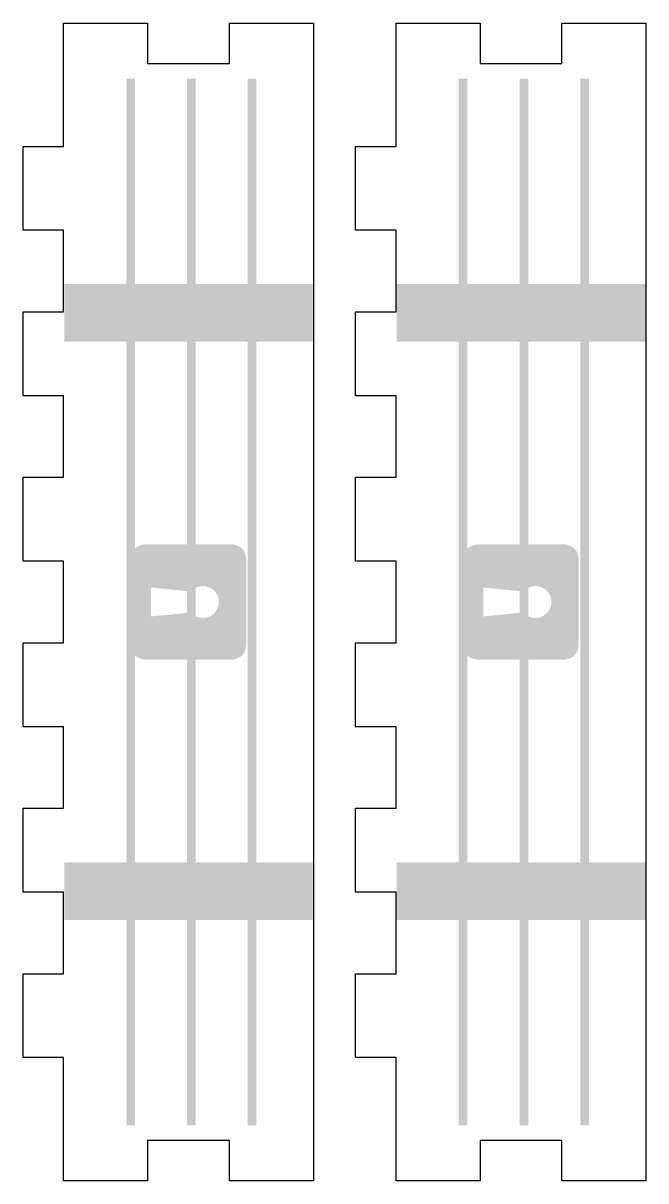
# Model space of a CAD drawing. Header units: millimetres. Extents: x 6 to 299, y 6 to 451.
# Drawn here: x 254.8 to 297.8, y 155.9 to 236 of the extents above; entities that cross this region are included whole.
import ezdxf

# ---------------------------------------------------------------- set-up
doc = ezdxf.new("R2010")
doc.units = ezdxf.units.MM
doc.layers.add('CUT', color=1, linetype='Continuous')
doc.layers.add('RASTER', color=7, linetype='Continuous')

msp = doc.modelspace()

# ---------------------------------------------------------------- hatches: boundary and pattern name
at = {"layer": 'RASTER'}
for points in [[(262.5, 232.172), (262.5, 159.772), (261.9, 159.772), (261.9, 232.172)], [(266.7, 232.172), (266.7, 159.772), (266.1, 159.772), (266.1, 232.172)], [(270.9, 232.172), (270.9, 159.772), (270.3, 159.772), (270.3, 232.172)], [(285.5, 232.172), (285.5, 159.772), (284.9, 159.772), (284.9, 232.172)], [(289.7, 232.172), (289.7, 159.772), (289.1, 159.772), (289.1, 232.172)], [(293.9, 232.172), (293.9, 159.772), (293.3, 159.772), (293.3, 232.172)], [(274.8, 217.972), (274.8, 213.972), (257.6, 213.972), (257.6, 217.972)], [(297.8, 217.972), (297.8, 213.972), (280.6, 213.972), (280.6, 217.972)], [(261.59, 215.972), (261.585, 215.9), (261.571, 215.829), (261.548, 215.761), (261.516, 215.697), (261.476, 215.637), (261.429, 215.583), (261.375, 215.535), (261.315, 215.495), (261.25, 215.464), (261.182, 215.44), (261.112, 215.426), (261.04, 215.422), (260.968, 215.426), (260.898, 215.44), (260.83, 215.464), (260.765, 215.495), (260.705, 215.535), (260.651, 215.583), (260.604, 215.637), (260.564, 215.697), (260.532, 215.761), (260.509, 215.829), (260.495, 215.9), (260.49, 215.972), (260.495, 216.044), (260.509, 216.114), (260.532, 216.182), (260.564, 216.247), (260.604, 216.307), (260.651, 216.361), (260.705, 216.408), (260.765, 216.448), (260.83, 216.48), (260.898, 216.503), (260.968, 216.517), (261.04, 216.522), (261.112, 216.517), (261.182, 216.503), (261.25, 216.48), (261.315, 216.448), (261.375, 216.408), (261.429, 216.361), (261.476, 216.307), (261.516, 216.247), (261.548, 216.182), (261.571, 216.114), (261.585, 216.044)], [(266.75, 215.972), (266.745, 215.9), (266.731, 215.829), (266.708, 215.761), (266.676, 215.697), (266.636, 215.637), (266.589, 215.583), (266.535, 215.535), (266.475, 215.495), (266.41, 215.464), (266.342, 215.44), (266.272, 215.426), (266.2, 215.422), (266.128, 215.426), (266.058, 215.44), (265.99, 215.464), (265.925, 215.495), (265.865, 215.535), (265.811, 215.583), (265.764, 215.637), (265.724, 215.697), (265.692, 215.761), (265.669, 215.829), (265.655, 215.9), (265.65, 215.972), (265.655, 216.044), (265.669, 216.114), (265.692, 216.182), (265.724, 216.247), (265.764, 216.307), (265.811, 216.361), (265.865, 216.408), (265.925, 216.448), (265.99, 216.48), (266.058, 216.503), (266.128, 216.517), (266.2, 216.522), (266.272, 216.517), (266.342, 216.503), (266.41, 216.48), (266.475, 216.448), (266.535, 216.408), (266.589, 216.361), (266.636, 216.307), (266.676, 216.247), (266.708, 216.182), (266.731, 216.114), (266.745, 216.044)], [(271.91, 215.972), (271.905, 215.9), (271.891, 215.829), (271.868, 215.761), (271.836, 215.697), (271.796, 215.637), (271.749, 215.583), (271.695, 215.535), (271.635, 215.495), (271.57, 215.464), (271.502, 215.44), (271.432, 215.426), (271.36, 215.422), (271.288, 215.426), (271.218, 215.44), (271.15, 215.464), (271.085, 215.495), (271.025, 215.535), (270.971, 215.583), (270.924, 215.637), (270.884, 215.697), (270.852, 215.761), (270.829, 215.829), (270.815, 215.9), (270.81, 215.972), (270.815, 216.044), (270.829, 216.114), (270.852, 216.182), (270.884, 216.247), (270.924, 216.307), (270.971, 216.361), (271.025, 216.408), (271.085, 216.448), (271.15, 216.48), (271.218, 216.503), (271.288, 216.517), (271.36, 216.522), (271.432, 216.517), (271.502, 216.503), (271.57, 216.48), (271.635, 216.448), (271.695, 216.408), (271.749, 216.361), (271.796, 216.307), (271.836, 216.247), (271.868, 216.182), (271.891, 216.114), (271.905, 216.044)], [(284.59, 215.972), (284.585, 215.9), (284.571, 215.829), (284.548, 215.761), (284.516, 215.697), (284.476, 215.637), (284.429, 215.583), (284.375, 215.535), (284.315, 215.495), (284.25, 215.464), (284.182, 215.44), (284.112, 215.426), (284.04, 215.422), (283.968, 215.426), (283.898, 215.44), (283.83, 215.464), (283.765, 215.495), (283.705, 215.535), (283.651, 215.583), (283.604, 215.637), (283.564, 215.697), (283.532, 215.761), (283.509, 215.829), (283.495, 215.9), (283.49, 215.972), (283.495, 216.044), (283.509, 216.114), (283.532, 216.182), (283.564, 216.247), (283.604, 216.307), (283.651, 216.361), (283.705, 216.408), (283.765, 216.448), (283.83, 216.48), (283.898, 216.503), (283.968, 216.517), (284.04, 216.522), (284.112, 216.517), (284.182, 216.503), (284.25, 216.48), (284.315, 216.448), (284.375, 216.408), (284.429, 216.361), (284.476, 216.307), (284.516, 216.247), (284.548, 216.182), (284.571, 216.114), (284.585, 216.044)], [(289.75, 215.972), (289.745, 215.9), (289.731, 215.829), (289.708, 215.761), (289.676, 215.697), (289.636, 215.637), (289.589, 215.583), (289.535, 215.535), (289.475, 215.495), (289.41, 215.464), (289.342, 215.44), (289.272, 215.426), (289.2, 215.422), (289.128, 215.426), (289.058, 215.44), (288.99, 215.464), (288.925, 215.495), (288.865, 215.535), (288.811, 215.583), (288.764, 215.637), (288.724, 215.697), (288.692, 215.761), (288.669, 215.829), (288.655, 215.9), (288.65, 215.972), (288.655, 216.044), (288.669, 216.114), (288.692, 216.182), (288.724, 216.247), (288.764, 216.307), (288.811, 216.361), (288.865, 216.408), (288.925, 216.448), (288.99, 216.48), (289.058, 216.503), (289.128, 216.517), (289.2, 216.522), (289.272, 216.517), (289.342, 216.503), (289.41, 216.48), (289.475, 216.448), (289.535, 216.408), (289.589, 216.361), (289.636, 216.307), (289.676, 216.247), (289.708, 216.182), (289.731, 216.114), (289.745, 216.044)], [(294.91, 215.972), (294.905, 215.9), (294.891, 215.829), (294.868, 215.761), (294.836, 215.697), (294.796, 215.637), (294.749, 215.583), (294.695, 215.535), (294.635, 215.495), (294.57, 215.464), (294.502, 215.44), (294.432, 215.426), (294.36, 215.422), (294.288, 215.426), (294.218, 215.44), (294.15, 215.464), (294.085, 215.495), (294.025, 215.535), (293.971, 215.583), (293.924, 215.637), (293.884, 215.697), (293.852, 215.761), (293.829, 215.829), (293.815, 215.9), (293.81, 215.972), (293.815, 216.044), (293.829, 216.114), (293.852, 216.182), (293.884, 216.247), (293.924, 216.307), (293.971, 216.361), (294.025, 216.408), (294.085, 216.448), (294.15, 216.48), (294.218, 216.503), (294.288, 216.517), (294.36, 216.522), (294.432, 216.517), (294.502, 216.503), (294.57, 216.48), (294.635, 216.448), (294.695, 216.408), (294.749, 216.361), (294.796, 216.307), (294.836, 216.247), (294.868, 216.182), (294.891, 216.114), (294.905, 216.044)], [(274.8, 177.972), (274.8, 173.972), (257.6, 173.972), (257.6, 177.972)], [(297.8, 177.972), (297.8, 173.972), (280.6, 173.972), (280.6, 177.972)], [(261.59, 175.972), (261.585, 175.9), (261.571, 175.829), (261.548, 175.761), (261.516, 175.697), (261.476, 175.637), (261.429, 175.583), (261.375, 175.535), (261.315, 175.495), (261.25, 175.464), (261.182, 175.44), (261.112, 175.426), (261.04, 175.422), (260.968, 175.426), (260.898, 175.44), (260.83, 175.464), (260.765, 175.495), (260.705, 175.535), (260.651, 175.583), (260.604, 175.637), (260.564, 175.697), (260.532, 175.761), (260.509, 175.829), (260.495, 175.9), (260.49, 175.972), (260.495, 176.044), (260.509, 176.114), (260.532, 176.182), (260.564, 176.247), (260.604, 176.307), (260.651, 176.361), (260.705, 176.408), (260.765, 176.448), (260.83, 176.48), (260.898, 176.503), (260.968, 176.517), (261.04, 176.522), (261.112, 176.517), (261.182, 176.503), (261.25, 176.48), (261.315, 176.448), (261.375, 176.408), (261.429, 176.361), (261.476, 176.307), (261.516, 176.247), (261.548, 176.182), (261.571, 176.114), (261.585, 176.044)], [(266.75, 175.972), (266.745, 175.9), (266.731, 175.829), (266.708, 175.761), (266.676, 175.697), (266.636, 175.637), (266.589, 175.583), (266.535, 175.535), (266.475, 175.495), (266.41, 175.464), (266.342, 175.44), (266.272, 175.426), (266.2, 175.422), (266.128, 175.426), (266.058, 175.44), (265.99, 175.464), (265.925, 175.495), (265.865, 175.535), (265.811, 175.583), (265.764, 175.637), (265.724, 175.697), (265.692, 175.761), (265.669, 175.829), (265.655, 175.9), (265.65, 175.972), (265.655, 176.044), (265.669, 176.114), (265.692, 176.182), (265.724, 176.247), (265.764, 176.307), (265.811, 176.361), (265.865, 176.408), (265.925, 176.448), (265.99, 176.48), (266.058, 176.503), (266.128, 176.517), (266.2, 176.522), (266.272, 176.517), (266.342, 176.503), (266.41, 176.48), (266.475, 176.448), (266.535, 176.408), (266.589, 176.361), (266.636, 176.307), (266.676, 176.247), (266.708, 176.182), (266.731, 176.114), (266.745, 176.044)], [(271.91, 175.972), (271.905, 175.9), (271.891, 175.829), (271.868, 175.761), (271.836, 175.697), (271.796, 175.637), (271.749, 175.583), (271.695, 175.535), (271.635, 175.495), (271.57, 175.464), (271.502, 175.44), (271.432, 175.426), (271.36, 175.422), (271.288, 175.426), (271.218, 175.44), (271.15, 175.464), (271.085, 175.495), (271.025, 175.535), (270.971, 175.583), (270.924, 175.637), (270.884, 175.697), (270.852, 175.761), (270.829, 175.829), (270.815, 175.9), (270.81, 175.972), (270.815, 176.044), (270.829, 176.114), (270.852, 176.182), (270.884, 176.247), (270.924, 176.307), (270.971, 176.361), (271.025, 176.408), (271.085, 176.448), (271.15, 176.48), (271.218, 176.503), (271.288, 176.517), (271.36, 176.522), (271.432, 176.517), (271.502, 176.503), (271.57, 176.48), (271.635, 176.448), (271.695, 176.408), (271.749, 176.361), (271.796, 176.307), (271.836, 176.247), (271.868, 176.182), (271.891, 176.114), (271.905, 176.044)], [(284.59, 175.972), (284.585, 175.9), (284.571, 175.829), (284.548, 175.761), (284.516, 175.697), (284.476, 175.637), (284.429, 175.583), (284.375, 175.535), (284.315, 175.495), (284.25, 175.464), (284.182, 175.44), (284.112, 175.426), (284.04, 175.422), (283.968, 175.426), (283.898, 175.44), (283.83, 175.464), (283.765, 175.495), (283.705, 175.535), (283.651, 175.583), (283.604, 175.637), (283.564, 175.697), (283.532, 175.761), (283.509, 175.829), (283.495, 175.9), (283.49, 175.972), (283.495, 176.044), (283.509, 176.114), (283.532, 176.182), (283.564, 176.247), (283.604, 176.307), (283.651, 176.361), (283.705, 176.408), (283.765, 176.448), (283.83, 176.48), (283.898, 176.503), (283.968, 176.517), (284.04, 176.522), (284.112, 176.517), (284.182, 176.503), (284.25, 176.48), (284.315, 176.448), (284.375, 176.408), (284.429, 176.361), (284.476, 176.307), (284.516, 176.247), (284.548, 176.182), (284.571, 176.114), (284.585, 176.044)], [(289.75, 175.972), (289.745, 175.9), (289.731, 175.829), (289.708, 175.761), (289.676, 175.697), (289.636, 175.637), (289.589, 175.583), (289.535, 175.535), (289.475, 175.495), (289.41, 175.464), (289.342, 175.44), (289.272, 175.426), (289.2, 175.422), (289.128, 175.426), (289.058, 175.44), (288.99, 175.464), (288.925, 175.495), (288.865, 175.535), (288.811, 175.583), (288.764, 175.637), (288.724, 175.697), (288.692, 175.761), (288.669, 175.829), (288.655, 175.9), (288.65, 175.972), (288.655, 176.044), (288.669, 176.114), (288.692, 176.182), (288.724, 176.247), (288.764, 176.307), (288.811, 176.361), (288.865, 176.408), (288.925, 176.448), (288.99, 176.48), (289.058, 176.503), (289.128, 176.517), (289.2, 176.522), (289.272, 176.517), (289.342, 176.503), (289.41, 176.48), (289.475, 176.448), (289.535, 176.408), (289.589, 176.361), (289.636, 176.307), (289.676, 176.247), (289.708, 176.182), (289.731, 176.114), (289.745, 176.044)], [(294.91, 175.972), (294.905, 175.9), (294.891, 175.829), (294.868, 175.761), (294.836, 175.697), (294.796, 175.637), (294.749, 175.583), (294.695, 175.535), (294.635, 175.495), (294.57, 175.464), (294.502, 175.44), (294.432, 175.426), (294.36, 175.422), (294.288, 175.426), (294.218, 175.44), (294.15, 175.464), (294.085, 175.495), (294.025, 175.535), (293.971, 175.583), (293.924, 175.637), (293.884, 175.697), (293.852, 175.761), (293.829, 175.829), (293.815, 175.9), (293.81, 175.972), (293.815, 176.044), (293.829, 176.114), (293.852, 176.182), (293.884, 176.247), (293.924, 176.307), (293.971, 176.361), (294.025, 176.408), (294.085, 176.448), (294.15, 176.48), (294.218, 176.503), (294.288, 176.517), (294.36, 176.522), (294.432, 176.517), (294.502, 176.503), (294.57, 176.48), (294.635, 176.448), (294.695, 176.408), (294.749, 176.361), (294.796, 176.307), (294.836, 176.247), (294.868, 176.182), (294.891, 176.114), (294.905, 176.044)]]:
    msp.add_hatch(color=7, dxfattribs=at).paths.add_polyline_path(points)
h = msp.add_hatch(color=7, dxfattribs=at)
h.paths.add_polyline_path([(269, 199.972), (269.281, 199.953), (269.525, 199.897), (269.731, 199.803), (269.9, 199.672), (270.031, 199.503), (270.125, 199.297), (270.181, 199.053), (270.2, 198.772), (270.2, 193.172), (270.181, 192.89), (270.125, 192.647), (270.031, 192.44), (269.9, 192.272), (269.731, 192.14), (269.525, 192.047), (269.281, 191.99), (269, 191.972), (263.4, 191.972), (263.119, 191.99), (262.875, 192.047), (262.669, 192.14), (262.5, 192.272), (262.369, 192.44), (262.275, 192.647), (262.219, 192.89), (262.2, 193.172), (262.2, 198.772), (262.219, 199.053), (262.275, 199.297), (262.369, 199.503), (262.5, 199.672), (262.669, 199.803), (262.875, 199.897), (263.119, 199.953), (263.4, 199.972)])
h.paths.add_polyline_path([(268.3, 195.972), (268.291, 195.828), (268.263, 195.687), (268.216, 195.551), (268.153, 195.422), (268.073, 195.302), (267.978, 195.194), (267.87, 195.099), (267.75, 195.019), (267.621, 194.955), (267.485, 194.909), (267.344, 194.881), (267.2, 194.872), (267.056, 194.881), (266.915, 194.909), (266.779, 194.955), (266.65, 195.019), (266.53, 195.099), (266.422, 195.194), (266.327, 195.302), (266.247, 195.422), (266.184, 195.551), (266.137, 195.687), (266.109, 195.828), (266.1, 195.972), (266.109, 196.115), (266.137, 196.256), (266.184, 196.393), (266.247, 196.522), (266.327, 196.641), (266.422, 196.75), (266.53, 196.844), (266.65, 196.924), (266.779, 196.988), (266.915, 197.034), (267.056, 197.062), (267.2, 197.072), (267.344, 197.062), (267.485, 197.034), (267.621, 196.988), (267.75, 196.924), (267.87, 196.844), (267.978, 196.75), (268.073, 196.641), (268.153, 196.522), (268.216, 196.393), (268.263, 196.256), (268.291, 196.115)], flags=0)
h.paths.add_polyline_path([(266.6, 196.672), (263.6, 196.972), (263.6, 194.972), (266.6, 195.272), (266.6, 196.672)], flags=0)
h = msp.add_hatch(color=7, dxfattribs=at)
h.paths.add_polyline_path([(292, 199.972), (292.281, 199.953), (292.525, 199.897), (292.731, 199.803), (292.9, 199.672), (293.031, 199.503), (293.125, 199.297), (293.181, 199.053), (293.2, 198.772), (293.2, 193.172), (293.181, 192.89), (293.125, 192.647), (293.031, 192.44), (292.9, 192.272), (292.731, 192.14), (292.525, 192.047), (292.281, 191.99), (292, 191.972), (286.4, 191.972), (286.119, 191.99), (285.875, 192.047), (285.669, 192.14), (285.5, 192.272), (285.369, 192.44), (285.275, 192.647), (285.219, 192.89), (285.2, 193.172), (285.2, 198.772), (285.219, 199.053), (285.275, 199.297), (285.369, 199.503), (285.5, 199.672), (285.669, 199.803), (285.875, 199.897), (286.119, 199.953), (286.4, 199.972)])
h.paths.add_polyline_path([(291.3, 195.972), (291.291, 195.828), (291.263, 195.687), (291.216, 195.551), (291.153, 195.422), (291.073, 195.302), (290.978, 195.194), (290.87, 195.099), (290.75, 195.019), (290.621, 194.955), (290.485, 194.909), (290.344, 194.881), (290.2, 194.872), (290.056, 194.881), (289.915, 194.909), (289.779, 194.955), (289.65, 195.019), (289.53, 195.099), (289.422, 195.194), (289.327, 195.302), (289.247, 195.422), (289.184, 195.551), (289.137, 195.687), (289.109, 195.828), (289.1, 195.972), (289.109, 196.115), (289.137, 196.256), (289.184, 196.393), (289.247, 196.522), (289.327, 196.641), (289.422, 196.75), (289.53, 196.844), (289.65, 196.924), (289.779, 196.988), (289.915, 197.034), (290.056, 197.062), (290.2, 197.072), (290.344, 197.062), (290.485, 197.034), (290.621, 196.988), (290.75, 196.924), (290.87, 196.844), (290.978, 196.75), (291.073, 196.641), (291.153, 196.522), (291.216, 196.393), (291.263, 196.256), (291.291, 196.115)], flags=0)
h.paths.add_polyline_path([(289.6, 196.672), (286.6, 196.972), (286.6, 194.972), (289.6, 195.272), (289.6, 196.672)], flags=0)

# ---------------------------------------------------------------- linework, layer by layer
at = {"layer": 'CUT'}
for points in [[(274.84, 233.172), (274.84, 158.772), (274.84, 155.932), (269.027, 155.932), (269.027, 158.732), (263.373, 158.732), (263.373, 155.932), (257.56, 155.932), (257.56, 158.772), (257.56, 164.455), (254.76, 164.455), (254.76, 170.258), (257.56, 170.258), (257.56, 175.901), (254.76, 175.901), (254.76, 181.704), (257.56, 181.704), (257.56, 187.347), (254.76, 187.347), (254.76, 193.15), (257.56, 193.15), (257.56, 198.793), (254.76, 198.793), (254.76, 204.596), (257.56, 204.596), (257.56, 210.239), (254.76, 210.239), (254.76, 216.042), (257.56, 216.042), (257.56, 221.686), (254.76, 221.686), (254.76, 227.489), (257.56, 227.489), (257.56, 233.172), (257.56, 236.012), (263.373, 236.012), (263.373, 233.212), (269.027, 233.212), (269.027, 236.012), (274.84, 236.012)], [(297.84, 233.172), (297.84, 158.772), (297.84, 155.932), (292.027, 155.932), (292.027, 158.732), (286.373, 158.732), (286.373, 155.932), (280.56, 155.932), (280.56, 158.772), (280.56, 164.455), (277.76, 164.455), (277.76, 170.258), (280.56, 170.258), (280.56, 175.901), (277.76, 175.901), (277.76, 181.704), (280.56, 181.704), (280.56, 187.347), (277.76, 187.347), (277.76, 193.15), (280.56, 193.15), (280.56, 198.793), (277.76, 198.793), (277.76, 204.596), (280.56, 204.596), (280.56, 210.239), (277.76, 210.239), (277.76, 216.042), (280.56, 216.042), (280.56, 221.686), (277.76, 221.686), (277.76, 227.489), (280.56, 227.489), (280.56, 233.172), (280.56, 236.012), (286.373, 236.012), (286.373, 233.212), (292.027, 233.212), (292.027, 236.012), (297.84, 236.012)]]:
    msp.add_lwpolyline(points, close=True, dxfattribs=at)

doc.saveas('drawing.dxf')
